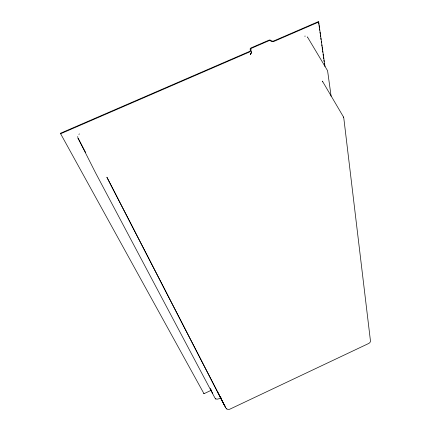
<?xml version="1.0" encoding="UTF-8"?>
<svg xmlns="http://www.w3.org/2000/svg" width="431" height="431" viewBox="0 0 431 431"><rect width="100%" height="100%" fill="white"/><g stroke="black" fill="none" stroke-linecap="round" stroke-linejoin="round"><path stroke-width="0.65" d="M77.742 136.53L77.731 137.09M251.289 52.507L250.352 54.398L251.219 53.325L251.488 51.564M250.659 54.031L250.896 53.659L250.573 54.15M79.396 133.912L78.878 134.364M221.098 397.646C219.503 398.556 216.33 400.351 214.961 398.05L95.542 172.804L78.043 138.162L85.564 152.385M325.022 66.584L318.563 21.55L273.787 40.934A1.918 1.288 -13.5 0 1 272.537 41.16L271.961 41.053A1.918 1.288 -13.5 0 1 271.336 40.638L270.048 40.002A1.923 1.293 -13.7 0 0 268.799 40.234L251.268 47.814A1.923 1.298 -14.6 0 0 250.228 49.624L250.292 49.743A1.923 1.298 -14.8 0 1 249.247 51.553L60.388 133.308L203.987 393.692L211.298 390.254M318.87 21.954L274.073 41.344A2.64 1.772 -13.5 0 1 270.7 40.94L270.506 40.724A1.201 0.808 -13.7 0 0 270.048 40.525L269.86 40.503A1.201 0.808 -13.7 0 0 269.084 40.643L251.542 48.234A1.201 0.808 -14.6 0 0 250.89 49.36L250.961 49.484A2.645 1.783 -14.8 0 1 249.522 51.973L60.572 133.777L60.388 133.308M305.315 36.118L304.695 36.161M217.86 392.081L217.52 391.833L221.787 400.113M219.433 395.539L106.877 177.216L225.672 407.71C226.415 409.208 228.398 409.903 229.901 409.143L368.823 343.421L369.868 342.623L370.509 341.379L343.809 118.148L343.254 116.575L322.383 81.082L322.711 81.906M224.96 405.479L224.072 404.58L219.508 395.69M226.334 408.588L226.884 409.003M219.751 396.164L225.672 407.71M307.308 36.877L307.632 37.276M307.729 37.454L327.587 70.722L331.1 96.215M210.721 389.646L212.704 393.401M210.269 388.423L211.109 390.012M343.437 116.995L343.642 117.442M203.825 393.331L203.987 393.692M77.866 137.742L78.027 138.141M318.746 22.881L318.929 24.217M319.118 25.548L319.393 27.546M319.576 28.877L319.759 30.213M320.039 32.212L320.222 33.543M320.405 34.873L320.68 36.872M320.863 38.208L321.047 39.539M321.327 41.538L321.51 42.868M321.785 44.867L321.968 46.203M322.156 47.534L322.431 49.533M322.614 50.863L322.797 52.199M323.072 54.198L323.261 55.529M323.444 56.86L323.719 58.858M323.902 60.195L324.085 61.525M324.365 63.524L324.548 64.86M251.338 51.585L251.343 51.892M215.812 398.912L215.414 398.632L215.812 398.912"/></g></svg>
